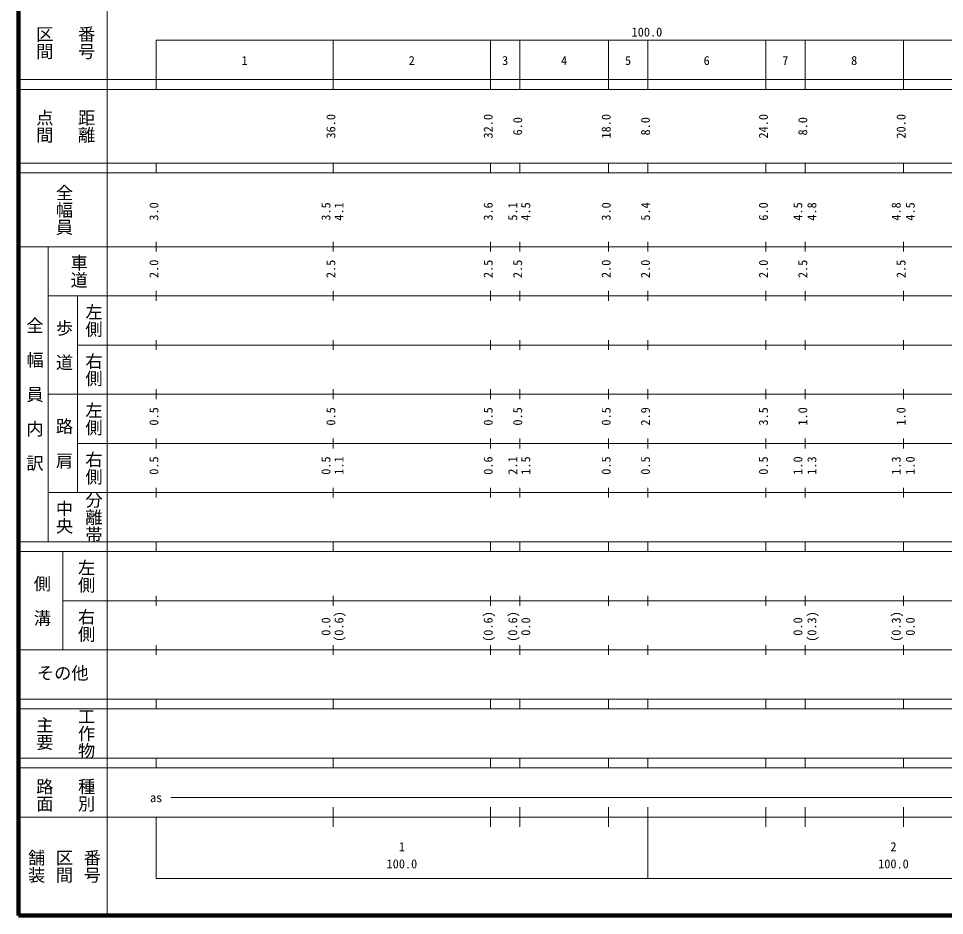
# Model space of a CAD drawing. Units: millimetres on the paper, enlarged 1000 times. Extents: x 2108 to 642108, y -210131 to 149869.
# Drawn here: x 2108 to 190478, y -210131 to -27722 of the extents above; entities that cross this region are included whole.
import ezdxf
from ezdxf.enums import TextEntityAlignment as Align

# ---------------------------------------------------------------- set-up
doc = ezdxf.new("R2010")
doc.units = ezdxf.units.MM
doc.header["$LTSCALE"] = 1000
doc.layers.add('M-SUV', color=7, linetype='Continuous', lineweight=13)
doc.layers.add('M-TTL', color=2, linetype='Continuous', lineweight=140)
doc.styles.add('@ＭＳ ゴシック', font='')
doc.styles.add('ＭＳ ゴシック', font='')
doc.styles.get('@ＭＳ ゴシック').set_extended_font_data('@MS Gothic')
doc.styles.get('ＭＳ ゴシック').set_extended_font_data('MS Gothic')

msp = doc.modelspace()

# ---------------------------------------------------------------- linework, layer by layer
at = {"layer": 'M-SUV'}
for p, q in [((20108, 139869), (20108, -210131)), ((30108, -32131), (541108, -32131)), ((30108, -32131), (30108, -42131)), ((66108, -42131), (66108, -32131)), ((98108, -42131), (98108, -32131)), ((104108, -42131), (104108, -32131)), ((122108, -42131), (122108, -32131)), ((130108, -42131), (130108, -32131)), ((154108, -42131), (154108, -32131)), ((162108, -42131), (162108, -32131)), ((182108, -42131), (182108, -32131)), ((2108, -40131), (541108, -40131)), ((2108, -42131), (541108, -42131)), ((2108, -57131), (541108, -57131)), ((30108, -59131), (30108, -57131)), ((66108, -59131), (66108, -57131)), ((98108, -59131), (98108, -57131)), ((104108, -59131), (104108, -57131)), ((122108, -59131), (122108, -57131)), ((130108, -59131), (130108, -57131)), ((154108, -59131), (154108, -57131)), ((162108, -59131), (162108, -57131)), ((182108, -59131), (182108, -57131)), ((2108, -59131), (541108, -59131)), ((30108, -75131), (30108, -73131)), ((66108, -75131), (66108, -73131)), ((98108, -75131), (98108, -73131)), ((104108, -75131), (104108, -73131)), ((122108, -75131), (122108, -73131)), ((130108, -75131), (130108, -73131)), ((154108, -75131), (154108, -73131)), ((162108, -75131), (162108, -73131)), ((182108, -75131), (182108, -73131)), ((2108, -74131), (541108, -74131)), ((8108, -134131), (8108, -74131)), ((8108, -84131), (541108, -84131)), ((14108, -84131), (14108, -124131)), ((30108, -85131), (30108, -83131)), ((66108, -85131), (66108, -83131)), ((98108, -85131), (98108, -83131)), ((104108, -85131), (104108, -83131)), ((122108, -85131), (122108, -83131)), ((130108, -85131), (130108, -83131)), ((154108, -85131), (154108, -83131)), ((162108, -85131), (162108, -83131)), ((182108, -85131), (182108, -83131)), ((14108, -94131), (541108, -94131)), ((30108, -95131), (30108, -93131)), ((66108, -95131), (66108, -93131)), ((98108, -95131), (98108, -93131)), ((104108, -95131), (104108, -93131)), ((122108, -95131), (122108, -93131)), ((130108, -95131), (130108, -93131)), ((154108, -95131), (154108, -93131)), ((162108, -95131), (162108, -93131)), ((182108, -95131), (182108, -93131)), ((30108, -105131), (30108, -103131)), ((66108, -105131), (66108, -103131)), ((98108, -105131), (98108, -103131)), ((104108, -105131), (104108, -103131)), ((122108, -105131), (122108, -103131)), ((130108, -105131), (130108, -103131)), ((154108, -105131), (154108, -103131)), ((162108, -105131), (162108, -103131)), ((182108, -105131), (182108, -103131)), ((8108, -104131), (541108, -104131)), ((14108, -114131), (541108, -114131)), ((30108, -115131), (30108, -113131)), ((66108, -115131), (66108, -113131)), ((98108, -115131), (98108, -113131)), ((104108, -115131), (104108, -113131)), ((122108, -115131), (122108, -113131)), ((130108, -115131), (130108, -113131)), ((154108, -115131), (154108, -113131)), ((162108, -115131), (162108, -113131)), ((182108, -115131), (182108, -113131)), ((8108, -124131), (541108, -124131)), ((30108, -125131), (30108, -123131)), ((66108, -125131), (66108, -123131)), ((98108, -125131), (98108, -123131)), ((104108, -125131), (104108, -123131)), ((122108, -125131), (122108, -123131)), ((130108, -125131), (130108, -123131)), ((154108, -125131), (154108, -123131)), ((162108, -125131), (162108, -123131)), ((182108, -125131), (182108, -123131)), ((2108, -134131), (541108, -134131)), ((30108, -136131), (30108, -134131)), ((66108, -136131), (66108, -134131)), ((98108, -136131), (98108, -134131)), ((104108, -136131), (104108, -134131)), ((122108, -136131), (122108, -134131)), ((130108, -136131), (130108, -134131)), ((154108, -136131), (154108, -134131)), ((162108, -136131), (162108, -134131)), ((182108, -136131), (182108, -134131)), ((2108, -136131), (541108, -136131)), ((11108, -136131), (11108, -156131)), ((11108, -146131), (541108, -146131)), ((30108, -147131), (30108, -145131)), ((66108, -147131), (66108, -145131)), ((98108, -147131), (98108, -145131)), ((104108, -147131), (104108, -145131)), ((122108, -147131), (122108, -145131)), ((130108, -147131), (130108, -145131)), ((154108, -147131), (154108, -145131)), ((162108, -147131), (162108, -145131)), ((182108, -147131), (182108, -145131)), ((2108, -156131), (541108, -156131)), ((30108, -157131), (30108, -155131)), ((66108, -157131), (66108, -155131)), ((98108, -157131), (98108, -155131)), ((104108, -157131), (104108, -155131)), ((122108, -157131), (122108, -155131)), ((130108, -157131), (130108, -155131)), ((154108, -157131), (154108, -155131)), ((162108, -157131), (162108, -155131)), ((182108, -157131), (182108, -155131)), ((2108, -166131), (541108, -166131)), ((30108, -168131), (30108, -166131)), ((66108, -168131), (66108, -166131)), ((98108, -168131), (98108, -166131)), ((104108, -168131), (104108, -166131)), ((122108, -168131), (122108, -166131)), ((130108, -168131), (130108, -166131)), ((154108, -168131), (154108, -166131)), ((162108, -168131), (162108, -166131)), ((182108, -168131), (182108, -166131)), ((2108, -168131), (541108, -168131)), ((2108, -178131), (541108, -178131)), ((30108, -180131), (30108, -178131)), ((66108, -180131), (66108, -178131)), ((98108, -180131), (98108, -178131)), ((104108, -180131), (104108, -178131)), ((122108, -180131), (122108, -178131)), ((130108, -180131), (130108, -178131)), ((154108, -180131), (154108, -178131)), ((162108, -180131), (162108, -178131)), ((182108, -180131), (182108, -178131)), ((2108, -180131), (541108, -180131)), ((33108, -186131), (266608, -186131)), ((66108, -192131), (66108, -188131)), ((98108, -192131), (98108, -188131)), ((104108, -192131), (104108, -188131)), ((122108, -192131), (122108, -188131)), ((130108, -202631), (130108, -188131)), ((154108, -192131), (154108, -188131)), ((162108, -192131), (162108, -188131)), ((182108, -192131), (182108, -188131)), ((2108, -190131), (541108, -190131)), ((30108, -190131), (30108, -202631)), ((30108, -202631), (541108, -202631))]:
    msp.add_line(p, q, dxfattribs=at)
at = {"layer": 'M-TTL'}
for p, q in [((2108, 149869), (2108, -210131)), ((2108, -210131), (642108, -210131))]:
    msp.add_line(p, q, dxfattribs=at)

# ---------------------------------------------------------------- texts
at = {"layer": 'M-SUV'}
for s, height, rotation, style, p in [('区間', 2566, 270, '@ＭＳ ゴシック', (5358, -29131)), ('番号', 2566, 270, '@ＭＳ ゴシック', (13858, -29131)), ('点間', 2566, 270, '@ＭＳ ゴシック', (5358, -46131)), ('距離', 2566, 270, '@ＭＳ ゴシック', (13858, -46131)), ('36.0', 1833, 90, 'ＭＳ ゴシック', (67108, -52131)), ('32.0', 1833, 90, 'ＭＳ ゴシック', (99108, -52131)), ('6.0', 1833, 90, 'ＭＳ ゴシック', (105108, -51506)), ('18.0', 1833, 90, 'ＭＳ ゴシック', (123108, -52131)), ('8.0', 1833, 90, 'ＭＳ ゴシック', (131108, -51506)), ('24.0', 1833, 90, 'ＭＳ ゴシック', (155108, -52131)), ('8.0', 1833, 90, 'ＭＳ ゴシック', (163108, -51506)), ('20.0', 1833, 90, 'ＭＳ ゴシック', (183108, -52131)), ('全幅員', 2566, 270, '@ＭＳ ゴシック', (9358, -61381)), ('3.0', 1833, 90, 'ＭＳ ゴシック', (31108, -68832)), ('3.5', 1833, 90, 'ＭＳ ゴシック', (66108, -68832)), ('4.1', 1833, 90, 'ＭＳ ゴシック', (68757, -68832)), ('3.6', 1833, 90, 'ＭＳ ゴシック', (99108, -68832)), ('5.1', 1833, 90, 'ＭＳ ゴシック', (104108, -68832)), ('4.5', 1833, 90, 'ＭＳ ゴシック', (106758, -68832)), ('3.0', 1833, 90, 'ＭＳ ゴシック', (123108, -68832)), ('5.4', 1833, 90, 'ＭＳ ゴシック', (131108, -68832)), ('6.0', 1833, 90, 'ＭＳ ゴシック', (155108, -68832)), ('4.5', 1833, 90, 'ＭＳ ゴシック', (162108, -68832)), ('4.8', 1833, 90, 'ＭＳ ゴシック', (164963, -68832)), ('4.8', 1833, 90, 'ＭＳ ゴシック', (182108, -68832)), ('4.5', 1833, 90, 'ＭＳ ゴシック', (184977, -68832)), ('車道', 2566, 270, '@ＭＳ ゴシック', (12358, -75631)), ('2.0', 1833, 90, 'ＭＳ ゴシック', (31108, -80506)), ('2.5', 1833, 90, 'ＭＳ ゴシック', (67108, -80506)), ('2.5', 1833, 90, 'ＭＳ ゴシック', (99108, -80506)), ('2.5', 1833, 90, 'ＭＳ ゴシック', (105108, -80506)), ('2.0', 1833, 90, 'ＭＳ ゴシック', (123108, -80506)), ('2.0', 1833, 90, 'ＭＳ ゴシック', (131108, -80506)), ('2.0', 1833, 90, 'ＭＳ ゴシック', (155108, -80506)), ('2.5', 1833, 90, 'ＭＳ ゴシック', (163108, -80506)), ('2.5', 1833, 90, 'ＭＳ ゴシック', (183108, -80506)), ('左側', 2566, 270, '@ＭＳ ゴシック', (15358, -85631)), ('全\u3000幅\u3000員\u3000内\u3000訳', 2566, 270, '@ＭＳ ゴシック', (3358, -88381)), ('歩\u3000道', 2566, 270, '@ＭＳ ゴシック', (9358, -88881)), ('右側', 2566, 270, '@ＭＳ ゴシック', (15358, -95631)), ('左側', 2566, 270, '@ＭＳ ゴシック', (15358, -105631)), ('0.5', 1833, 90, 'ＭＳ ゴシック', (31108, -110506)), ('0.5', 1833, 90, 'ＭＳ ゴシック', (67108, -110506)), ('0.5', 1833, 90, 'ＭＳ ゴシック', (99108, -110506)), ('0.5', 1833, 90, 'ＭＳ ゴシック', (105108, -110506)), ('0.5', 1833, 90, 'ＭＳ ゴシック', (123108, -110506)), ('2.9', 1833, 90, 'ＭＳ ゴシック', (131108, -110506)), ('3.5', 1833, 90, 'ＭＳ ゴシック', (155108, -110506)), ('1.0', 1833, 90, 'ＭＳ ゴシック', (163108, -110506)), ('1.0', 1833, 90, 'ＭＳ ゴシック', (183108, -110506)), ('路\u3000肩', 2566, 270, '@ＭＳ ゴシック', (9358, -108881)), ('右側', 2566, 270, '@ＭＳ ゴシック', (15358, -115631)), ('0.5', 1833, 90, 'ＭＳ ゴシック', (31108, -120506)), ('0.5', 1833, 90, 'ＭＳ ゴシック', (66108, -120506)), ('1.1', 1833, 90, 'ＭＳ ゴシック', (68757, -120506)), ('0.6', 1833, 90, 'ＭＳ ゴシック', (99108, -120506)), ('2.1', 1833, 90, 'ＭＳ ゴシック', (104108, -120506)), ('1.5', 1833, 90, 'ＭＳ ゴシック', (106758, -120506)), ('0.5', 1833, 90, 'ＭＳ ゴシック', (123108, -120506)), ('0.5', 1833, 90, 'ＭＳ ゴシック', (131108, -120506)), ('0.5', 1833, 90, 'ＭＳ ゴシック', (155108, -120506)), ('1.0', 1833, 90, 'ＭＳ ゴシック', (162108, -120506)), ('1.3', 1833, 90, 'ＭＳ ゴシック', (164963, -120506)), ('1.3', 1833, 90, 'ＭＳ ゴシック', (182108, -120506)), ('1.0', 1833, 90, 'ＭＳ ゴシック', (184977, -120506)), ('分離帯', 2566, 270, '@ＭＳ ゴシック', (15358, -123881)), ('中央', 2566, 270, '@ＭＳ ゴシック', (9358, -125631)), ('左側', 2566, 270, '@ＭＳ ゴシック', (13858, -137631)), ('側\u3000溝', 2566, 270, '@ＭＳ ゴシック', (4858, -140881)), ('右側', 2566, 270, '@ＭＳ ゴシック', (13858, -147631)), ('(0.6)', 1833, 90, 'ＭＳ ゴシック', (68757, -154492)), ('(0.6)', 1833, 90, 'ＭＳ ゴシック', (99108, -154492)), ('(0.6)', 1833, 90, 'ＭＳ ゴシック', (104108, -154492)), ('(0.3)', 1833, 90, 'ＭＳ ゴシック', (164963, -154492)), ('(0.3)', 1833, 90, 'ＭＳ ゴシック', (182108, -154492)), ('0.0', 1833, 90, 'ＭＳ ゴシック', (66108, -153242)), ('0.0', 1833, 90, 'ＭＳ ゴシック', (106758, -153242)), ('0.0', 1833, 90, 'ＭＳ ゴシック', (162108, -153242)), ('0.0', 1833, 90, 'ＭＳ ゴシック', (184977, -153242)), ('工作物', 2566, 270, '@ＭＳ ゴシック', (13858, -167881)), ('主要', 2566, 270, '@ＭＳ ゴシック', (5358, -169631)), ('路面', 2566, 270, '@ＭＳ ゴシック', (5358, -182131)), ('種別', 2566, 270, '@ＭＳ ゴシック', (13858, -182131)), ('舗装', 2566, 270, '@ＭＳ ゴシック', (3692, -196631)), ('区間', 2566, 270, '@ＭＳ ゴシック', (9358, -196631)), ('番号', 2566, 270, '@ＭＳ ゴシック', (15025, -196631))]:
    msp.add_text(s, height=height, rotation=rotation, dxfattribs=dict(at, style=style)).set_placement(p, align=Align.BOTTOM_LEFT)
at = {"layer": 'M-SUV', "style": 'ＭＳ ゴシック'}
for s, height, p in [('100.0', 1833, (126828, -31936)), ('1', 1833, (47483, -37726)), ('2', 1833, (81483, -37726)), ('3', 1833, (100483, -37726)), ('4', 1833, (112483, -37726)), ('5', 1833, (125483, -37726)), ('6', 1833, (141483, -37726)), ('7', 1833, (157483, -37726)), ('8', 1833, (171483, -37726)), ('その他', 2566, (5858, -162881)), ('as', 1833, (28858, -187631)), ('1', 1833, (79483, -197608)), ('2', 1833, (179483, -197608)), ('100.0', 1833, (76983, -201098)), ('100.0', 1833, (176983, -201098))]:
    msp.add_text(s, height=height, dxfattribs=at).set_placement(p, align=Align.BOTTOM_LEFT)

doc.saveas('drawing.dxf')
